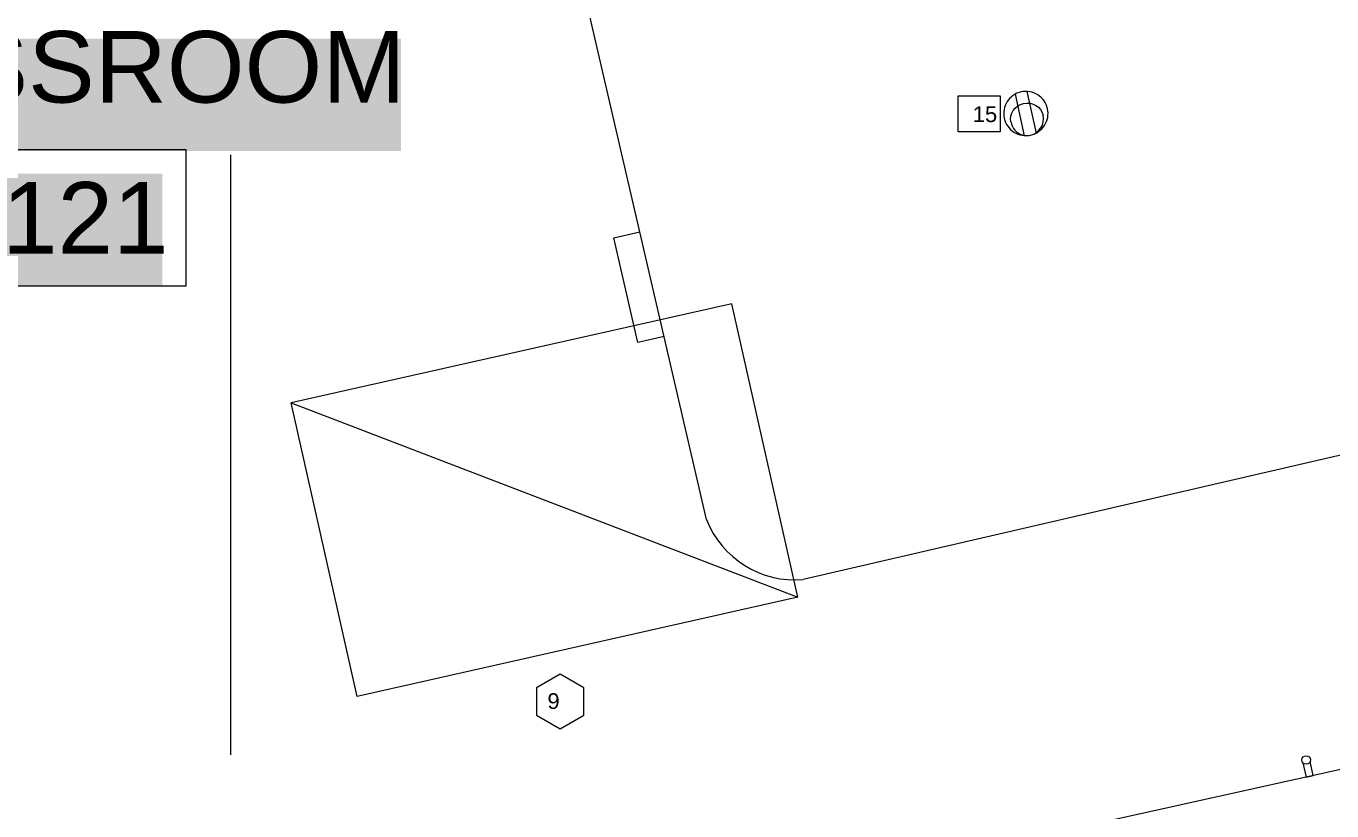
# Model space of a CAD drawing. Header units: inches. Extents: x 0.9 to 36.3, y 0.7 to 23.3.
# Drawn here: x 15.818 to 16.902, y 9.745 to 10.397 of the extents above; entities that cross this region are included whole.
import ezdxf

# ---------------------------------------------------------------- set-up
doc = ezdxf.new("R2010")
doc.units = ezdxf.units.IN
doc.layers.get('0').update_dxf_attribs({"color": 1})
for name, color, linetype, lineweight, true_color in [('Blocks', 7, 'Continuous', 5, 0x9a9c7f), ('Boarder for name', 7, 'Continuous', 5, 0x777777), ('Lights', 7, 'Continuous', 5, 0xff0a0a), ('Numbering Lights', 1, 'Continuous', 0, 0xff0000), ('PDF_Geometry', 7, 'Continuous', 9, 0x777777)]:
    doc.layers.add(name, color=color, linetype=linetype, lineweight=lineweight, true_color=true_color)
doc.layers.add('Numbering receptecles', color=170, linetype='Continuous', lineweight=0)
doc.layers.add('Receptacles', color=170, linetype='Continuous', lineweight=0)
doc.layers.add('PDF_Solid Fills', color=7, linetype='Continuous', true_color=0xffffff)
doc.layers.add('PDF_Text', color=7, linetype='Continuous')
doc.styles.add('PDF Arial', font='arial.ttf')
doc.styles.get("Standard").update_dxf_attribs({"font": 'arial.ttf'})

# ---------------------------------------------------------------- blocks, each defined once
blk = doc.blocks.new('Desk - 30 x 60 in.')
at = {"linetype": 'Continuous'}
for p, q in [((-26.999995, 0), (26.999995, 0)), ((-29.999995, -27), (-29.999995, -3)), ((29.999995, -3), (29.999995, -27)), ((26.999995, -30), (-26.999995, -30)), ((-20.000005, -30), (-20.000005, -31)), ((-16.000005, -31), (-16.000005, -30)), ((15.999995, -31), (15.999995, -30)), ((19.999995, -30), (19.999995, -31)), ((-20.000005, -31), (-16.000005, -31)), ((19.999995, -31), (15.999995, -31))]:
    blk.add_line(p, q, dxfattribs=at)
for centre, start, end in [((-26.499995, -3.5), 98.1301, 171.8699), ((26.499995, -3.5), 8.130102, 81.8699), ((-26.499995, -26.5), 188.1301, 261.8699), ((26.499995, -26.5), 278.1301, 351.8699)]:
    blk.add_arc(centre, 3.535534, start, end, dxfattribs=at)

msp = doc.modelspace()

# ---------------------------------------------------------------- linework, layer by layer
at = {"layer": 'Blocks', "linetype": 'ByBlock'}
msp.add_lwpolyline([(17.1287, 9.8278), (16.6782, 9.7278), (16.7304, 9.4925), (17.1809, 9.5925)], close=True, dxfattribs=at)
msp.add_lwpolyline([(16.8778, 9.7844), (16.8804, 9.7727), (16.8864, 9.774), (16.8838, 9.7857)], dxfattribs=at)
msp.add_circle((16.8804, 9.7869), 0.00359, dxfattribs=at)
at = {"layer": 'Boarder for name', "linetype": 'ByBlock'}
msp.add_lwpolyline([(15.787, 10.294), (15.9503, 10.294), (15.9503, 10.1806), (15.787, 10.1806)], close=True, dxfattribs=at)
at = {"layer": 'Lights', "linetype": 'ByBlock'}
msp.add_lwpolyline([(16.4585, 9.9221), (16.0926, 9.8397), (16.0377, 10.0836), (16.4585, 9.9221), (16.4036, 10.1659), (16.0377, 10.0836)], dxfattribs=at)
at = {"layer": 'Numbering Lights', "linetype": 'ByBlock', "ltscale": 0.001}
msp.add_lwpolyline([(16.261, 9.8581), (16.2414, 9.8468), (16.2414, 9.8241), (16.261, 9.8127), (16.2807, 9.8241), (16.2807, 9.8468)], close=True, dxfattribs=at)
at = {"layer": 'Numbering receptecles', "linetype": 'ByBlock', "ltscale": 0.001}
msp.add_lwpolyline([(16.5915, 10.3385), (16.6265, 10.3385), (16.6265, 10.3087), (16.5915, 10.3087)], close=True, dxfattribs=at)
at = {"layer": 'PDF_Geometry', "linetype": 'ByBlock'}
msp.add_lwpolyline([(15.9877, 9.7913), (15.9877, 10.2896)], dxfattribs=at)
at = {"layer": 'PDF_Solid Fills', "linetype": 'ByBlock', "transparency": 33554559}
for points in [[(15.5988, 10.2927), (16.1288, 10.2927), (15.5988, 10.386), (16.1288, 10.386)], [(15.7909, 10.1806), (15.9309, 10.1806), (15.7909, 10.274), (15.9309, 10.274)]]:
    msp.add_solid(points, dxfattribs=at)
at = {"layer": 'Receptacles', "linetype": 'ByBlock'}
msp.add_lwpolyline([(16.6438, 10.3419, 0.414894), (16.6298, 10.32, 0.414894), (16.6517, 10.306, 0.414894), (16.6657, 10.3279, 0.414894)], format="xyb", close=True, dxfattribs=at)
for points in [[(16.6467, 10.3053), (16.639, 10.34)], [(16.6566, 10.3075), (16.6489, 10.3422)]]:
    msp.add_lwpolyline(points, dxfattribs=at)
msp.add_lwpolyline([(16.6354, 10.3164, 0.417898), (16.6517, 10.306, 0.407143), (16.6621, 10.3223)], format="xyb", dxfattribs=at)
for points in [[(16.6354, 10.3164), (16.6338, 10.3236), (16.6383, 10.3306), (16.6459, 10.3323)], [(16.6459, 10.3323), (16.6531, 10.3339), (16.6605, 10.3296), (16.6621, 10.3223)]]:
    msp.add_open_spline(points, degree=3, dxfattribs=at)

# ---------------------------------------------------------------- block references
at = {"layer": 'Blocks', "linetype": 'ByBlock', "xscale": 0.02228400084495367, "yscale": 0.02228400084495367, "zscale": 0.02228400084495367, "rotation": 283.0397335814351}
msp.add_blockref('Desk - 30 x 60 in.', (16.8981, 10.7238), dxfattribs=at)

# ---------------------------------------------------------------- texts
at = {"layer": 'Numbering Lights', "linetype": 'ByBlock', "ltscale": 0.001}
msp.add_text('9', height=0.0131, dxfattribs=at).set_placement((16.2505, 9.8293))
at = {"layer": 'Numbering receptecles', "linetype": 'ByBlock', "ltscale": 0.001}
msp.add_text('15', height=0.01309, dxfattribs=at).set_placement((16.6036, 10.3168))
at = {"layer": 'PDF_Text', "linetype": 'ByBlock', "char_height": 0.05939, "attachment_point": 4, "style": 'PDF Arial'}
for s, insert in [('CLASSROOM', (15.6026, 10.3623)), ('121', (15.7976, 10.2373))]:
    msp.add_mtext(s, dxfattribs=dict(at, insert=insert))

doc.saveas('drawing.dxf')
